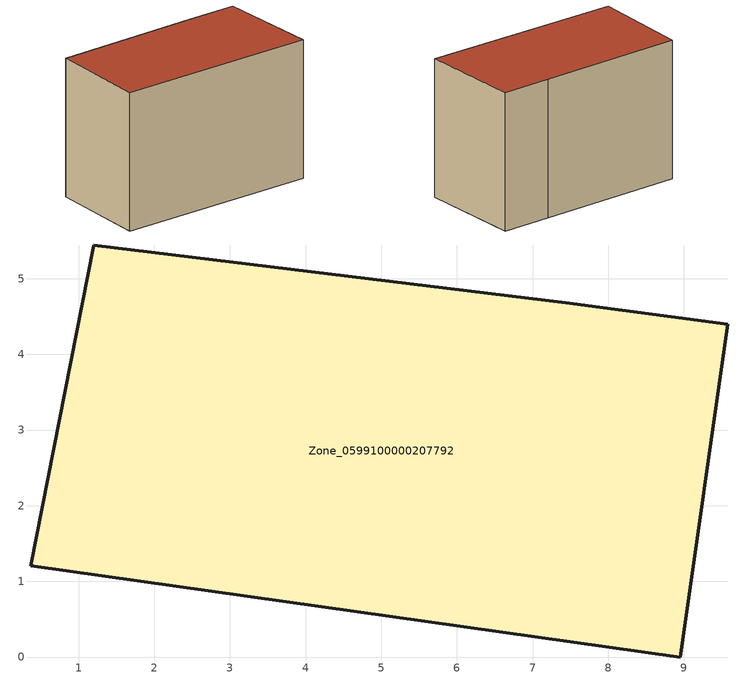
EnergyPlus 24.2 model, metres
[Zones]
Zone_0599100000207792
 floor ground (C_G): 0.37,1.21 1.2,5.45 7.44,4.68 9.58,4.4 8.95,0 z0
 wall outside (C_F): 9.58,4.4 7.44,4.68 1.2,5.45 0.37,1.21 8.95,0 9.58,4.4 z0:5.85
 roof outside (C_R): 1.2,5.45 0.37,1.21 8.95,0 9.58,4.4 7.44,4.68 z5.85
[BUILDING]
Pand.0599100000207792: North Axis=0; Terrain=City; Loads Convergence Tolerance Value=0.04; Temperature Convergence Tolerance Value=0.4; Solar Distribution=FullExterior; Maximum Number of Warmup Days=25; Minimum Number of Warmup Days=1
[Site:Location]
Rotterdam.The.Hague.AP_ZH_NLD Design_Conditions: Latitude=51.96; Longitude=4.45; Time Zone=1; Elevation=-4.5
[SITE:GROUNDTEMPERATURE:BUILDINGSURFACE]
18, 18, 18, 18, 18, 18, 18, 18, 18, 18, 18, 18
[MATERIAL] Thermal Absorptance=0.9; Solar Absorptance=0.7; Visible Absorptance=0.7
Name | Roughness | Thickness | Conductivity | Density | Specific Heat
G.TI.1946-1964 | MediumSmooth | 0.15 | 1 | 540 | 1210
F.TI.1946-1964 | Rough | 0.3 | 0.857143 | 1920 | 840
R.TI.1946-1964 | MediumRough | 0.2 | 0.277778 | 1500 | 1000
[CONSTRUCTION]
C_G: G.TI.1946-1964
C_F: F.TI.1946-1964
C_R: R.TI.1946-1964
[ZONE]
Zone_0599100000207792: Type=1; Multiplier=1; Ceiling Height=Autocalculate; Volume=Autocalculate; Floor Area=autocalculate; Part of Total Floor Area=Yes
[ZONEINFILTRATION:DESIGNFLOWRATE]
Infil_Zone_0599100000207792: Zone or ZoneList or Space or SpaceList=Zone_0599100000207792; Schedule=AlwaysOn; Design Flow Rate Calculation Method=Flow/Area; Flow Rate per Floor Area=0.003; Constant Term Coefficient=1; Temperature Term Coefficient=0; Velocity Term Coefficient=0; Velocity Squared Term Coefficient=0
[HVACTEMPLATE:ZONE:IDEALLOADSAIRSYSTEM]
Zone_0599100000207792: Maximum Heating Supply Air Temperature=50; Minimum Cooling Supply Air Temperature=13; Maximum Heating Supply Air Humidity Ratio=0.0156; Minimum Cooling Supply Air Humidity Ratio=0.0077; Heating Limit=NoLimit; Cooling Limit=NoLimit; Dehumidification Control Type=ConstantSensibleHeatRatio; Cooling Sensible Heat Ratio=0.7; Dehumidification Setpoint=60; Humidification Control Type=None; Humidification Setpoint=30; Outdoor Air Method=None; Outdoor Air Flow Rate per Person=0.00944; Outdoor Air Flow Rate per Zone Floor Area=0; Outdoor Air Flow Rate per Zone=0; Demand Controlled Ventilation Type=None; Outdoor Air Economizer Type=NoEconomizer; Heat Recovery Type=None; Sensible Heat Recovery Effectiveness=0.7; Latent Heat Recovery Effectiveness=0.65
[ZONECONTROL:THERMOSTAT]
ThermostatControl_Zone_0599100000207792: Zone or ZoneList=Zone_0599100000207792; Control Type Schedule=DualSetpointControlType; Control 1=Thermostat_Zone_0599100000207792; Temperature Difference Between Cutout And Setpoint=0
[THERMOSTATSETPOINT:DUALSETPOINT]
Thermostat_Zone_0599100000207792: Heating Setpoint Temperature Schedule=HeatingSetpoint_Zone_0599100000207792; Cooling Setpoint Temperature Schedule=CoolingSetpoint_Zone_0599100000207792
[SCHEDULE:COMPACT]
HeatingSetpoint_Zone_0599100000207792: Through: 12/31, For: AllDays, Until: 24:00, 21
CoolingSetpoint_Zone_0599100000207792: Through: 12/31, For: AllDays, Until: 24:00, 24
DualSetpointControlType: Through: 12/31, For: AllDays, Until: 24:00, 4
AlwaysOn: Through: 12/31, For: AllDays, Until: 24:00, 1
